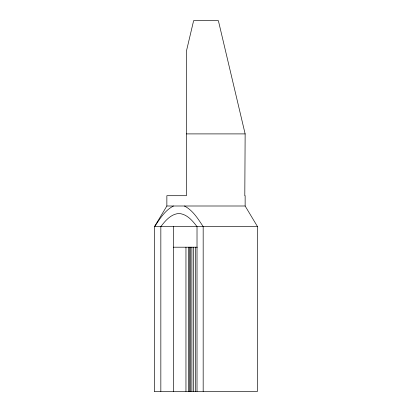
<?xml version="1.0" encoding="UTF-8"?>
<svg xmlns="http://www.w3.org/2000/svg" width="412" height="412" viewBox="0 0 412 412"><rect width="100%" height="100%" fill="white"/><g stroke="black" fill="none" stroke-linecap="round" stroke-linejoin="round"><path stroke-width="0.62" d="M154.685 391.4L154.685 226.6C159.774 218.906 164.985 210.295 173.467 206M160.84 391.4L160.84 226.6C165.346 220.693 170.965 214.013 178.926 213.504C186.888 214.013 192.507 220.693 197.018 226.6L197.018 391.4M173.37 391.4L173.37 226.6M203.173 391.4L203.173 226.6C198.079 218.906 192.868 210.295 184.391 206M257.5 226.6L154.5 226.6L166.86 206L166.86 195.7L186.43 195.7L186.43 51.103L193.64 20.6L218.36 20.6L245.14 133.9L244.805 195.7L245.14 195.7L245.14 206L257.5 226.6L257.5 391.4L154.5 391.4M186.43 133.9L245.14 133.9M166.86 206L245.14 206M173.37 247.2L197.322 247.2M195.303 247.2L195.303 391.4M193.48 247.2L193.48 391.4M191.884 247.2L191.884 391.4M190.535 247.2L190.535 391.4M189.463 247.2L189.463 391.4M188.686 247.2L188.686 391.4M185.956 247.2L185.956 391.4"/></g></svg>
